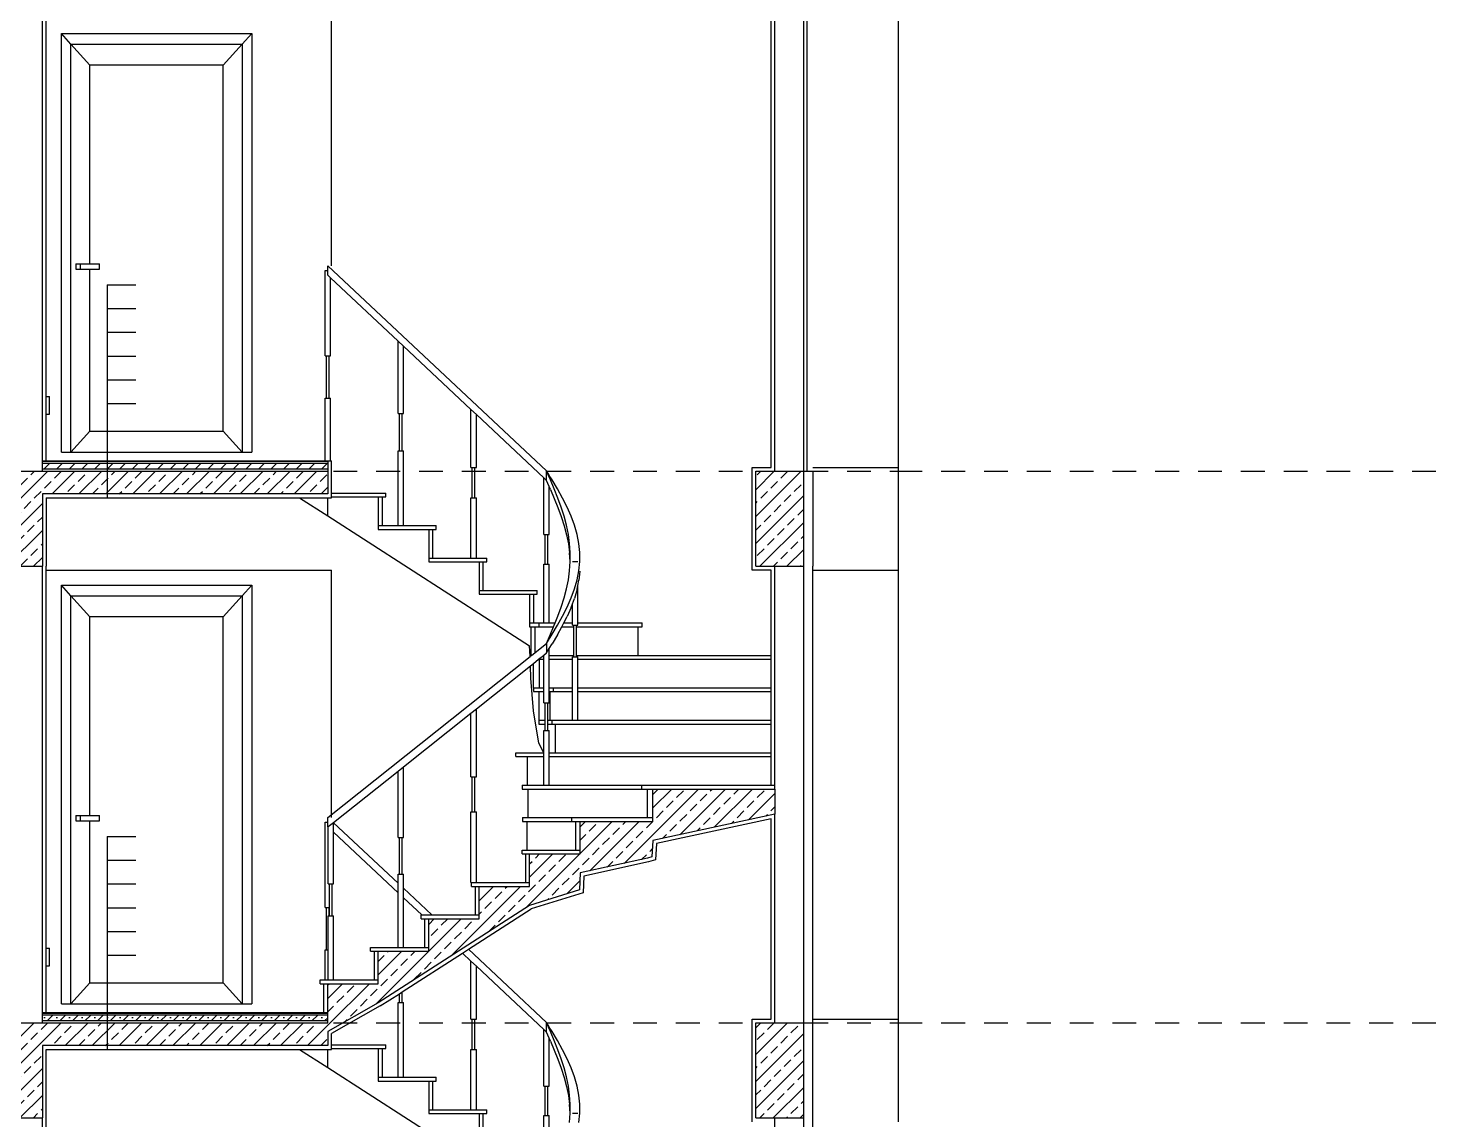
# Model space of a CAD drawing. Header units: metres. Extents: x -220 to 294, y -29 to 18.
# Drawn here: x 30.14 to 37.55, y 6.19 to 11.93 of the extents above; entities that cross this region are included whole.
import ezdxf

# ---------------------------------------------------------------- set-up
doc = ezdxf.new("R2010")
doc.units = ezdxf.units.M
doc.header["$MEASUREMENT"] = 0
doc.linetypes.add('DASHED4', pattern=[0.1875, 0.125, -0.0625])
for name, color, linetype in [('Cizgi', 7, 'Continuous'), ('Standart', 7, 'Continuous'), ('Tarama', 7, 'Continuous')]:
    doc.layers.add(name, color=color, linetype=linetype)

msp = doc.modelspace()

# ---------------------------------------------------------------- hatches: boundary and pattern name
at = {"layer": 'Tarama', "linetype": 'Continuous', "lineweight": -3}
h = msp.add_hatch(dxfattribs=at)
h.set_pattern_fill('NET', color=163, style=0)
h.paths.add_polyline_path([(31.7186, 9.65), (30.2186, 9.65), (30.2186, 9.655), (31.7186, 9.655)])
h = msp.add_hatch(dxfattribs=at)
h.set_pattern_fill('DOTS', color=58, scale=0.8, style=0)
h.paths.add_polyline_path([(31.7186, 9.64), (30.2186, 9.64), (30.2186, 9.65), (31.7186, 9.65)])
h = msp.add_hatch(dxfattribs=at)
h.set_pattern_fill('SACNCR', color=58, scale=0.5, style=0)
h.paths.add_polyline_path([(31.7186, 9.61), (30.2186, 9.61), (30.2186, 9.64), (31.7186, 9.64)])
h = msp.add_hatch(dxfattribs=at)
h.set_pattern_fill('ANSI33', color=58, scale=0.4, style=0)
h.paths.add_polyline_path([(30.2186, 9.1), (29.9686, 9.1), (29.9686, 9.6), (30.2186, 9.6)])
h = msp.add_hatch(dxfattribs=at)
h.set_pattern_fill('DOTS', color=58, scale=0.8, style=0)
h.paths.add_polyline_path([(31.7186, 9.6), (30.2186, 9.6), (30.2186, 9.61), (31.7186, 9.61)])
h = msp.add_hatch(dxfattribs=at)
h.set_pattern_fill('ANSI33', color=58, scale=0.4, style=0)
h.paths.add_polyline_path([(31.7186, 9.48), (30.2186, 9.48), (30.2186, 9.6), (31.7186, 9.6)])
h = msp.add_hatch(dxfattribs=at)
h.set_pattern_fill('ANSI33', color=58, scale=0.4, style=0)
h.paths.add_polyline_path([(34.2186, 9.1), (33.9686, 9.1), (33.9686, 9.6), (34.2186, 9.6)])
h = msp.add_hatch(dxfattribs=at)
h.set_pattern_fill('ANSI33', color=58, scale=0.4, style=0)
h.paths.add_polyline_path([(34.0686, 7.7973), (33.4281, 7.6585), (33.4218, 7.5725), (33.3989, 7.5649), (33.0452, 7.4879), (33.0415, 7.3988), (32.7797, 7.3174), (31.9839, 6.8056), (31.7186, 6.655), (31.7186, 6.9056), (31.9839, 6.9056), (31.9839, 7.0762), (32.2492, 7.0762), (32.2492, 7.2468), (32.5144, 7.2468), (32.5144, 7.4174), (32.7797, 7.4174), (32.7797, 7.5879), (33.0452, 7.5879), (33.0452, 7.7585), (33.4281, 7.7585), (33.4281, 7.9291), (34.0686, 7.9291)])
h = msp.add_hatch(dxfattribs=at)
h.set_pattern_fill('NET', color=163, style=0)
h.paths.add_polyline_path([(31.7186, 6.75), (30.2186, 6.75), (30.2186, 6.755), (31.7186, 6.755)])
h = msp.add_hatch(dxfattribs=at)
h.set_pattern_fill('DOTS', color=58, scale=0.8, style=0)
h.paths.add_polyline_path([(31.7186, 6.74), (30.2186, 6.74), (30.2186, 6.75), (31.7186, 6.75)])
h = msp.add_hatch(dxfattribs=at)
h.set_pattern_fill('SACNCR', color=58, scale=0.5, style=0)
h.paths.add_polyline_path([(31.7186, 6.71), (30.2186, 6.71), (30.2186, 6.74), (31.7186, 6.74)])
h = msp.add_hatch(dxfattribs=at)
h.set_pattern_fill('ANSI33', color=58, scale=0.4, style=0)
h.paths.add_polyline_path([(30.2186, 6.2), (29.9686, 6.2), (29.9686, 6.7), (30.2186, 6.7)])
h = msp.add_hatch(dxfattribs=at)
h.set_pattern_fill('DOTS', color=58, scale=0.8, style=0)
h.paths.add_polyline_path([(31.7186, 6.7), (30.2186, 6.7), (30.2186, 6.71), (31.7186, 6.71)])
h = msp.add_hatch(dxfattribs=at)
h.set_pattern_fill('ANSI33', color=58, scale=0.4, style=0)
h.paths.add_polyline_path([(31.7186, 6.58), (30.2186, 6.58), (30.2186, 6.7), (31.7186, 6.7)])
h = msp.add_hatch(dxfattribs=at)
h.set_pattern_fill('ANSI33', color=58, scale=0.4, style=0)
h.paths.add_polyline_path([(34.2186, 6.2), (33.9686, 6.2), (33.9686, 6.7), (34.2186, 6.7)])

# ---------------------------------------------------------------- linework, layer by layer
at = {"layer": 'Cizgi', "color": 241, "linetype": 'Continuous', "lineweight": -3}
for points in [[(30.2386, 9.9929), (30.2386, 12.36)], [(34.2386, 9.6), (34.2386, 12.36)], [(34.0486, 9.62), (34.0486, 11.98)], [(30.2386, 9.9), (30.2386, 9.9929)], [(30.2386, 9.655), (30.2386, 9.9)], [(31.7186, 9.655), (31.7328, 9.655)], [(31.7328, 9.655), (31.7386, 9.655)], [(31.7386, 9.4844), (31.7386, 9.655)], [(33.9486, 9.08), (33.9486, 9.62)], [(33.9486, 9.62), (34.0486, 9.62)], [(34.2386, 9.6), (34.2686, 9.6)], [(34.2686, 9.6), (34.2686, 9.1)], [(31.7386, 9.4644), (31.7386, 9.4844)], [(30.2386, 9.46), (31.57, 9.46)], [(30.2386, 9.46), (30.2386, 9.1)], [(31.57, 9.46), (31.7186, 9.46)], [(31.7186, 9.46), (31.7386, 9.46)], [(31.7386, 9.46), (31.7386, 9.4644)], [(30.2386, 7.0929), (30.2386, 9.1)], [(34.0486, 9.08), (33.9486, 9.08)], [(34.0486, 8.6315), (34.0486, 9.08)], [(34.2686, 3.3), (34.2686, 9.1)], [(34.0486, 8.6115), (34.0486, 8.6315)], [(34.0486, 8.4609), (34.0486, 8.6115)], [(34.0486, 8.4409), (34.0486, 8.4609)], [(34.0486, 8.2903), (34.0486, 8.4409)], [(34.0486, 8.2703), (34.0486, 8.2903)], [(34.0486, 8.1197), (34.0486, 8.2703)], [(34.0486, 8.0997), (34.0486, 8.1197)], [(34.0486, 7.9491), (34.0486, 8.0997)], [(34.0486, 7.7725), (33.447, 7.6421)], [(34.0486, 6.72), (34.0486, 7.7725)], [(33.447, 7.6421), (33.4408, 7.5576)], [(33.4408, 7.5576), (33.4042, 7.5456)], [(33.4042, 7.5456), (33.0645, 7.4717)], [(33.0645, 7.4717), (33.0609, 7.3839)], [(33.0609, 7.3839), (32.7883, 7.2991)], [(32.4581, 7.0867), (32.7883, 7.2991)], [(30.2386, 7), (30.2386, 7.0929)], [(32.109, 6.8623), (32.4264, 7.0664)], [(32.4264, 7.0664), (32.4581, 7.0867)], [(30.2386, 6.755), (30.2386, 7)], [(31.9943, 6.7885), (32.0949, 6.8532)], [(32.0949, 6.8532), (32.109, 6.8623)], [(31.9943, 6.7885), (31.7386, 6.6434)], [(33.9486, 6.18), (33.9486, 6.72)], [(33.9486, 6.72), (34.0486, 6.72)], [(31.7386, 6.5844), (31.7386, 6.6434)], [(30.2386, 6.56), (31.57, 6.56)], [(30.2386, 4.1929), (30.2386, 6.56)], [(31.57, 6.56), (31.7186, 6.56)], [(31.7186, 6.56), (31.7386, 6.56)], [(31.7386, 6.5644), (31.7386, 6.5844)], [(31.7386, 6.56), (31.7386, 6.5644)]]:
    msp.add_lwpolyline(points, dxfattribs=at)
at = {"layer": 'Cizgi', "color": 166, "linetype": 'Continuous', "lineweight": -3}
for points in [[(30.2186, 9.655), (30.2186, 12)], [(34.0686, 9.6), (34.0686, 12)], [(34.2186, 12), (34.2186, 9.6)], [(30.2186, 9.6), (30.2186, 9.655)], [(30.2186, 6.755), (30.2186, 9.1)], [(34.0686, 7.9291), (34.0686, 9.1)], [(34.2186, 9.1), (34.2186, 6.7)], [(34.0686, 6.7), (34.0686, 7.7973)], [(30.2186, 6.7), (30.2186, 6.755)], [(30.2186, 3.855), (30.2186, 6.2)], [(34.0686, 5.0291), (34.0686, 6.2)], [(34.2186, 6.2), (34.2186, 3.8)]]:
    msp.add_lwpolyline(points, dxfattribs=at)
at = {"layer": 'Cizgi', "color": 118, "linetype": 'Continuous', "lineweight": -3}
for points in [[(31.7386, 10.68), (31.7386, 11.98)], [(34.7186, 9.62), (34.7186, 11.98)], [(34.2686, 9.62), (34.7186, 9.62)], [(34.7186, 9.08), (34.7186, 9.62)], [(30.2386, 9.08), (31.7386, 9.08)], [(31.7386, 7.78), (31.7386, 9.08)], [(34.2686, 9.08), (34.7186, 9.08)], [(34.7186, 6.72), (34.7186, 9.08)], [(34.2686, 6.72), (34.7186, 6.72)], [(34.7186, 6.18), (34.7186, 6.72)]]:
    msp.add_lwpolyline(points, dxfattribs=at)
at = {"layer": 'Cizgi', "color": 98, "linetype": 'Continuous', "lineweight": -3}
for points in [[(30.3186, 11.9), (31.3186, 11.9)], [(30.3686, 11.845), (30.3186, 11.9)], [(30.3186, 9.7), (30.3186, 11.9)], [(31.2686, 11.845), (31.3186, 11.9)], [(31.3186, 11.9), (31.3186, 9.7)], [(30.3686, 11.845), (31.2686, 11.845)], [(30.3686, 9.7), (30.3686, 11.845)], [(30.4686, 11.735), (30.3686, 11.845)], [(31.1686, 11.735), (31.2686, 11.845)], [(31.2686, 11.845), (31.2686, 9.7)], [(31.1686, 11.735), (30.4686, 11.735)], [(30.4686, 10.69), (30.4686, 11.735)], [(31.1686, 9.81), (31.1686, 11.735)], [(30.3936, 10.69), (30.4186, 10.69)], [(30.3936, 10.69), (30.3936, 10.6625)], [(30.4186, 10.6625), (30.4186, 10.69)], [(30.4186, 10.69), (30.4686, 10.69)], [(30.4686, 10.69), (30.5186, 10.69)], [(30.5186, 10.6625), (30.5186, 10.69)], [(32.8686, 9.6017), (31.7186, 10.68)], [(31.7186, 10.655), (31.7186, 10.68)], [(30.3936, 10.6625), (30.4186, 10.6625)], [(30.4186, 10.6625), (30.4686, 10.6625)], [(30.4686, 9.81), (30.4686, 10.6625)], [(30.4686, 10.6625), (30.5186, 10.6625)], [(31.7045, 10.207), (31.7045, 10.655)], [(31.7045, 10.655), (31.7186, 10.655)], [(31.7186, 10.63), (31.7186, 10.655)], [(31.7186, 10.63), (31.7328, 10.6167)], [(31.7328, 10.207), (31.7328, 10.6167)], [(31.7328, 10.6167), (32.0878, 10.2838)], [(32.0878, 9.9029), (32.0878, 10.2838)], [(32.0878, 10.2838), (32.1161, 10.2573)], [(32.1161, 9.9029), (32.1161, 10.2573)], [(32.1161, 10.2573), (32.4712, 9.9244)], [(31.7045, 10.207), (31.7116, 10.207)], [(31.7116, 9.983), (31.7116, 10.207)], [(31.7116, 10.207), (31.7257, 10.207)], [(31.7257, 9.983), (31.7257, 10.207)], [(31.7257, 10.207), (31.7328, 10.207)], [(30.2386, 9.9929), (30.2561, 9.9929)], [(30.2561, 9.9), (30.2561, 9.9929)], [(31.7045, 9.655), (31.7045, 9.983)], [(31.7045, 9.983), (31.7116, 9.983)], [(31.7116, 9.983), (31.7257, 9.983)], [(31.7257, 9.983), (31.7328, 9.983)], [(31.7328, 9.655), (31.7328, 9.983)], [(32.4712, 9.619), (32.4712, 9.9244)], [(32.4712, 9.9244), (32.4995, 9.8979)], [(30.2386, 9.9), (30.2561, 9.9)], [(32.0878, 9.9029), (32.0949, 9.9029)], [(32.0949, 9.7065), (32.0949, 9.9029)], [(32.0949, 9.9029), (32.109, 9.9029)], [(32.109, 9.7065), (32.109, 9.9029)], [(32.109, 9.9029), (32.1161, 9.9029)], [(32.4995, 9.619), (32.4995, 9.8979)], [(32.4995, 9.8979), (32.8545, 9.565)], [(30.3686, 9.7), (30.4686, 9.81)], [(30.4686, 9.81), (31.1686, 9.81)], [(31.1686, 9.81), (31.2686, 9.7)], [(32.0878, 9.3138), (32.0878, 9.7065)], [(32.0878, 9.7065), (32.0949, 9.7065)], [(32.0949, 9.7065), (32.109, 9.7065)], [(32.109, 9.7065), (32.1161, 9.7065)], [(32.1161, 9.3138), (32.1161, 9.7065)], [(30.3186, 9.7), (30.3686, 9.7)], [(30.3686, 9.7), (31.2686, 9.7)], [(31.2686, 9.7), (31.3186, 9.7)], [(32.4712, 9.619), (32.4782, 9.619)], [(32.4782, 9.4604), (32.4782, 9.619)], [(32.4782, 9.619), (32.4924, 9.619)], [(32.4924, 9.4604), (32.4924, 9.619)], [(32.4924, 9.619), (32.4995, 9.619)], [(32.8545, 9.2669), (32.8545, 9.565)], [(32.8545, 9.565), (32.8686, 9.5517)], [(32.8828, 9.5783), (32.8686, 9.6017)], [(32.8686, 9.5517), (32.8686, 9.6017)], [(32.8794, 9.5767), (32.8686, 9.6017)], [(32.8794, 9.5767), (32.8828, 9.5767)], [(32.8828, 9.5689), (32.8794, 9.5767)], [(32.8828, 9.5767), (32.8828, 9.5783)], [(32.8828, 9.5689), (32.8828, 9.5767)], [(32.8974, 9.554), (32.8828, 9.5767)], [(32.8892, 9.554), (32.8828, 9.5689)], [(32.9092, 9.5063), (32.8892, 9.554)], [(32.9255, 9.5063), (32.8974, 9.554)], [(31.7386, 9.4844), (32.0239, 9.4844)], [(32.0239, 9.4644), (32.0239, 9.4844)], [(32.8828, 9.5189), (32.8686, 9.5517)], [(32.8828, 9.2669), (32.8828, 9.5189)], [(32.8892, 9.504), (32.8828, 9.5189)], [(32.8892, 9.504), (32.9092, 9.4563)], [(32.9281, 9.4585), (32.9092, 9.5063)], [(32.9519, 9.4585), (32.9255, 9.5063)], [(31.57, 9.46), (31.7186, 9.3644)], [(31.7186, 9.3644), (31.7186, 9.46)], [(31.7386, 9.4644), (31.9839, 9.4644)], [(31.9839, 9.4644), (31.9839, 9.3138)], [(31.9839, 9.4644), (32.0039, 9.4644)], [(32.0039, 9.4644), (32.0039, 9.3138)], [(32.0039, 9.4644), (32.0239, 9.4644)], [(32.4712, 9.1432), (32.4712, 9.4604)], [(32.4712, 9.4604), (32.4782, 9.4604)], [(32.4782, 9.4604), (32.4924, 9.4604)], [(32.4924, 9.4604), (32.4995, 9.4604)], [(32.4995, 9.1432), (32.4995, 9.4604)], [(32.9092, 9.4563), (32.9281, 9.4085)], [(32.9454, 9.4108), (32.9281, 9.4585)], [(32.9281, 9.4085), (32.9454, 9.3608)], [(32.9606, 9.3631), (32.9454, 9.4108)], [(32.9761, 9.4108), (32.9519, 9.4585)], [(32.9974, 9.3631), (32.9761, 9.4108)], [(31.7186, 9.3644), (32.7797, 8.6821)], [(32.9454, 9.3608), (32.9606, 9.3131)], [(32.9733, 9.3153), (32.9606, 9.3631)], [(33.0151, 9.3153), (32.9974, 9.3631)], [(31.9839, 9.3138), (31.9839, 9.2938)], [(31.9839, 9.3138), (32.0039, 9.3138)], [(31.9839, 9.2938), (32.2492, 9.2938)], [(32.0039, 9.3138), (32.0878, 9.3138)], [(32.0878, 9.3138), (32.1161, 9.3138)], [(32.1161, 9.3138), (32.2892, 9.3138)], [(32.2492, 9.2938), (32.2492, 9.1432)], [(32.2492, 9.2938), (32.2692, 9.2938)], [(32.2692, 9.2938), (32.2692, 9.1432)], [(32.2692, 9.2938), (32.2892, 9.2938)], [(32.2892, 9.2938), (32.2892, 9.3138)], [(32.8545, 9.2669), (32.8616, 9.2669)], [(32.8616, 9.1119), (32.8616, 9.2669)], [(32.8616, 9.2669), (32.8757, 9.2669)], [(32.8757, 9.1119), (32.8757, 9.2669)], [(32.8757, 9.2669), (32.8828, 9.2669)], [(32.9606, 9.3131), (32.9733, 9.2653)], [(32.9831, 9.2676), (32.9733, 9.3153)], [(32.9733, 9.2653), (32.9831, 9.2176)], [(32.9898, 9.2199), (32.9831, 9.2676)], [(33.0289, 9.2676), (33.0151, 9.3153)], [(33.0383, 9.2199), (33.0289, 9.2676)], [(32.9831, 9.2176), (32.9898, 9.1699)], [(32.9932, 9.1721), (32.9898, 9.2199)], [(33.043, 9.1721), (33.0383, 9.2199)], [(32.2492, 9.1432), (32.2492, 9.1232)], [(32.2492, 9.1432), (32.2692, 9.1432)], [(32.2492, 9.1232), (32.5144, 9.1232)], [(32.2692, 9.1432), (32.4712, 9.1432)], [(32.4712, 9.1432), (32.4995, 9.1432)], [(32.4995, 9.1432), (32.5544, 9.1432)], [(32.5144, 9.1232), (32.5144, 8.9726)], [(32.5144, 9.1232), (32.5344, 9.1232)], [(32.5344, 9.1232), (32.5344, 8.9726)], [(32.5344, 9.1232), (32.5544, 9.1232)], [(32.5544, 9.1232), (32.5544, 9.1432)], [(32.8545, 8.8021), (32.8545, 9.1119)], [(32.8545, 9.1119), (32.8616, 9.1119)], [(32.8616, 9.1119), (32.8757, 9.1119)], [(32.8757, 9.1119), (32.8828, 9.1119)], [(32.8828, 8.8021), (32.8828, 9.1119)], [(32.9932, 9.1244), (32.9898, 9.1699)], [(32.9898, 9.0766), (32.9932, 9.1244)], [(32.9932, 9.1244), (32.9932, 9.1721)], [(33.0328, 9.1232), (33.0045, 9.1232)], [(33.0383, 9.0766), (33.043, 9.1244)], [(33.043, 9.1244), (33.043, 9.1721)], [(32.9831, 9.0289), (32.9898, 9.0766)], [(33.0289, 9.0289), (33.0383, 9.0766)], [(33.043, 9.0744), (33.0383, 9.0266)], [(30.3186, 9), (31.3186, 9)], [(30.3686, 8.945), (30.3186, 9)], [(30.3186, 6.8), (30.3186, 9)], [(31.2686, 8.945), (31.3186, 9)], [(31.3186, 9), (31.3186, 6.8)], [(32.5144, 8.9726), (32.5144, 8.9526)], [(32.5144, 8.9726), (32.5344, 8.9726)], [(32.5344, 8.9726), (32.8197, 8.9726)], [(32.8197, 8.9526), (32.8197, 8.9726)], [(32.9606, 8.9334), (32.9733, 8.9812)], [(32.9733, 8.9812), (32.9831, 9.0289)], [(32.9974, 8.9334), (33.0151, 8.9812)], [(33.0151, 8.9812), (33.0289, 9.0289)], [(33.0289, 8.9789), (33.0151, 8.9312)], [(33.0289, 8.9789), (33.0328, 8.9987)], [(33.0328, 8.9987), (33.0383, 9.0266)], [(33.0328, 8.8021), (33.0328, 8.9987)], [(30.3686, 8.945), (31.2686, 8.945)], [(30.3686, 6.8), (30.3686, 8.945)], [(30.4686, 8.835), (30.3686, 8.945)], [(31.1686, 8.835), (31.2686, 8.945)], [(31.2686, 8.945), (31.2686, 6.8)], [(32.5144, 8.9526), (32.7797, 8.9526)], [(32.7797, 8.9526), (32.7797, 8.8021)], [(32.7797, 8.9526), (32.7997, 8.9526)], [(32.7997, 8.9526), (32.7997, 8.8021)], [(32.7997, 8.9526), (32.8197, 8.9526)], [(32.9454, 8.8857), (32.9606, 8.9334)], [(32.9761, 8.8857), (32.9974, 8.9334)], [(32.9974, 8.8834), (33.0045, 8.9025)], [(33.0045, 8.9025), (33.0151, 8.9312)], [(33.0045, 8.8021), (33.0045, 8.9025)], [(31.1686, 8.835), (30.4686, 8.835)], [(30.4686, 7.79), (30.4686, 8.835)], [(31.1686, 6.91), (31.1686, 8.835)], [(32.9139, 8.8021), (32.9281, 8.838)], [(32.9255, 8.7902), (32.9519, 8.838)], [(32.9281, 8.838), (32.9454, 8.8857)], [(32.9519, 8.838), (32.9761, 8.8857)], [(32.9591, 8.8021), (32.9761, 8.8357)], [(32.9974, 8.8834), (32.9761, 8.8357)], [(32.7797, 8.8021), (32.7797, 8.7821)], [(32.7797, 8.8021), (32.7997, 8.8021)], [(32.7797, 8.7821), (32.7868, 8.7821)], [(32.7868, 8.7821), (32.7868, 8.6315)], [(32.7868, 8.7821), (32.8087, 8.7821)], [(32.7997, 8.8021), (32.8306, 8.8021)], [(32.8087, 8.6471), (32.8087, 8.7821)], [(32.8087, 8.7821), (32.8306, 8.7821)], [(32.8306, 8.7821), (32.8306, 8.8021)], [(32.8306, 8.8021), (32.8545, 8.8021)], [(32.8306, 8.7821), (32.9058, 8.7821)], [(32.8545, 8.8021), (32.8828, 8.8021)], [(32.8686, 8.6948), (32.8892, 8.7425)], [(32.8686, 8.6948), (32.8974, 8.7425)], [(32.8828, 8.8021), (32.9139, 8.8021)], [(32.8892, 8.7425), (32.9058, 8.7821)], [(32.8974, 8.7425), (32.9255, 8.7902)], [(32.9255, 8.7402), (32.8974, 8.6925)], [(32.9058, 8.7821), (32.9092, 8.7902)], [(32.9092, 8.7902), (32.9139, 8.8021)], [(32.9255, 8.7402), (32.9487, 8.7821)], [(32.9487, 8.7821), (32.9519, 8.788)], [(32.9487, 8.7821), (33.0116, 8.7821)], [(32.9519, 8.788), (32.9591, 8.8021)], [(32.9591, 8.8021), (33.0045, 8.8021)], [(33.0045, 8.7901), (33.0045, 8.8021)], [(33.0045, 8.7901), (33.0116, 8.7901)], [(33.0116, 8.7821), (33.0116, 8.7901)], [(33.0116, 8.7901), (33.0257, 8.7901)], [(33.0116, 8.6315), (33.0116, 8.7821)], [(33.0257, 8.7821), (33.0257, 8.7901)], [(33.0257, 8.7901), (33.0328, 8.7901)], [(33.0257, 8.7821), (33.3498, 8.7821)], [(33.0257, 8.6315), (33.0257, 8.7821)], [(33.0328, 8.8021), (33.3718, 8.8021)], [(33.0328, 8.7901), (33.0328, 8.8021)], [(33.3498, 8.6315), (33.3498, 8.7821)], [(33.3498, 8.7821), (33.3718, 8.7821)], [(33.3718, 8.7821), (33.3718, 8.8021)], [(32.782, 8.6259), (32.7797, 8.6821)], [(32.8087, 8.6471), (32.8686, 8.6948)], [(32.8686, 8.6948), (32.8686, 8.6448)], [(32.8686, 8.6448), (32.8828, 8.6682)], [(32.8828, 8.6682), (32.8974, 8.6925)], [(32.8828, 8.6315), (32.8828, 8.6682)], [(31.7186, 7.78), (32.782, 8.6259)], [(32.782, 8.6259), (32.7868, 8.6296)], [(32.7868, 8.6296), (32.7868, 8.6315)], [(32.7868, 8.6315), (32.7891, 8.6315)], [(32.7868, 8.6296), (32.7891, 8.6315)], [(32.7891, 8.6315), (32.8087, 8.6471)], [(32.7992, 8.5895), (32.8268, 8.6115)], [(32.8268, 8.6115), (32.8519, 8.6315)], [(32.8268, 8.6115), (32.8289, 8.6115)], [(32.8289, 8.6115), (32.8289, 8.4609)], [(32.8289, 8.6115), (32.8545, 8.6115)], [(32.8519, 8.6315), (32.8545, 8.6335)], [(32.8519, 8.6315), (32.8545, 8.6315)], [(32.8545, 8.6335), (32.8686, 8.6448)], [(32.8545, 8.6315), (32.8545, 8.6335)], [(32.8545, 8.6115), (32.8545, 8.6315)], [(32.8545, 8.4609), (32.8545, 8.6115)], [(32.8828, 8.6315), (33.0116, 8.6315)], [(32.8828, 8.6115), (32.8828, 8.6315)], [(32.8828, 8.6115), (33.0045, 8.6115)], [(32.8828, 8.4609), (32.8828, 8.6115)], [(33.0045, 8.6235), (33.0116, 8.6235)], [(33.0045, 8.6115), (33.0045, 8.6235)], [(33.0045, 8.4609), (33.0045, 8.6115)], [(33.0116, 8.6235), (33.0116, 8.6315)], [(33.0116, 8.6235), (33.0257, 8.6235)], [(33.0257, 8.6315), (33.3498, 8.6315)], [(33.0257, 8.6235), (33.0257, 8.6315)], [(33.0257, 8.6235), (33.0328, 8.6235)], [(33.0328, 8.6115), (33.0328, 8.6235)], [(33.0328, 8.6115), (34.0486, 8.6115)], [(33.0328, 8.4609), (33.0328, 8.6115)], [(33.3498, 8.6315), (34.0486, 8.6315)], [(32.4995, 8.3511), (32.784, 8.5775)], [(32.784, 8.5775), (32.7992, 8.5895)], [(32.7868, 8.5115), (32.784, 8.5775)], [(32.7992, 8.4609), (32.7992, 8.5895)], [(32.7992, 8.3409), (32.7868, 8.5115)], [(32.7992, 8.4609), (32.7992, 8.4409)], [(32.7992, 8.4609), (32.8289, 8.4609)], [(32.8289, 8.4609), (32.8545, 8.4609)], [(32.8545, 8.4409), (32.8545, 8.4609)], [(32.8828, 8.4609), (32.9045, 8.4609)], [(32.8828, 8.4409), (32.8828, 8.4609)], [(32.9045, 8.4409), (32.9045, 8.4609)], [(32.9045, 8.4609), (33.0045, 8.4609)], [(33.0045, 8.4409), (33.0045, 8.4609)], [(33.0328, 8.4609), (34.0486, 8.4609)], [(33.0328, 8.4409), (33.0328, 8.4609)], [(32.7992, 8.4409), (32.8272, 8.4409)], [(32.8272, 8.4409), (32.8272, 8.2903)], [(32.8272, 8.4409), (32.8545, 8.4409)], [(32.8545, 8.3815), (32.8545, 8.4409)], [(32.8545, 8.3815), (32.8616, 8.3815)], [(32.8616, 8.2903), (32.8616, 8.3815)], [(32.8616, 8.3815), (32.8757, 8.3815)], [(32.8757, 8.2903), (32.8757, 8.3815)], [(32.8757, 8.3815), (32.8828, 8.3815)], [(32.8828, 8.4409), (32.8872, 8.4409)], [(32.8828, 8.3815), (32.8828, 8.4409)], [(32.8872, 8.2903), (32.8872, 8.4409)], [(32.8872, 8.4409), (32.9045, 8.4409)], [(32.9045, 8.4409), (33.0045, 8.4409)], [(33.0045, 8.2903), (33.0045, 8.4409)], [(33.0328, 8.4409), (34.0486, 8.4409)], [(33.0328, 8.2903), (33.0328, 8.4409)], [(32.1161, 8.0462), (32.4712, 8.3286)], [(32.4712, 8.3286), (32.4995, 8.3511)], [(32.4712, 7.9938), (32.4712, 8.3286)], [(32.4995, 7.9938), (32.4995, 8.3511)], [(32.8272, 8.1703), (32.7992, 8.3409)], [(32.8272, 8.2903), (32.8272, 8.2703)], [(32.8272, 8.2903), (32.8616, 8.2903)], [(32.8272, 8.2703), (32.8616, 8.2703)], [(32.8543, 8.1197), (32.8545, 8.2374)], [(32.8545, 8.2374), (32.8616, 8.2374)], [(32.8616, 8.2703), (32.8616, 8.2903)], [(32.8616, 8.2374), (32.8616, 8.2703)], [(32.8616, 8.2374), (32.8757, 8.2374)], [(32.8757, 8.2903), (32.8872, 8.2903)], [(32.8757, 8.2703), (32.8757, 8.2903)], [(32.8757, 8.2703), (32.8986, 8.2703)], [(32.8757, 8.2374), (32.8757, 8.2703)], [(32.8757, 8.2374), (32.8828, 8.2374)], [(32.8828, 8.1197), (32.8828, 8.2374)], [(32.8872, 8.2903), (32.8986, 8.2903)], [(32.8986, 8.2703), (32.8986, 8.2903)], [(32.8986, 8.2903), (33.0045, 8.2903)], [(32.8986, 8.2703), (32.9145, 8.2703)], [(32.9145, 8.2703), (32.9145, 8.1197)], [(32.9145, 8.2703), (34.0486, 8.2703)], [(33.0045, 8.2903), (33.0328, 8.2903)], [(33.0328, 8.2903), (34.0486, 8.2903)], [(32.8543, 8.1197), (32.8272, 8.1703)], [(32.7072, 8.0997), (32.7072, 8.1197)], [(32.7072, 8.1197), (32.8543, 8.1197)], [(32.7072, 8.0997), (32.7672, 8.0997)], [(32.7672, 8.0997), (32.7672, 7.9491)], [(32.7672, 8.0997), (32.8545, 8.0997)], [(32.8545, 8.0997), (32.8543, 8.1197)], [(32.8545, 7.9491), (32.8545, 8.0997)], [(32.8828, 8.1197), (32.9145, 8.1197)], [(32.8828, 8.0997), (32.8828, 8.1197)], [(32.8828, 8.0997), (34.0486, 8.0997)], [(32.8828, 7.9491), (32.8828, 8.0997)], [(32.9145, 8.1197), (34.0486, 8.1197)], [(31.7484, 7.7537), (32.0878, 8.0237)], [(32.0878, 8.0237), (32.1161, 8.0462)], [(32.0878, 7.6744), (32.0878, 8.0237)], [(32.1161, 7.6744), (32.1161, 8.0462)], [(32.4712, 7.9938), (32.4782, 7.9938)], [(32.4782, 7.8083), (32.4782, 7.9938)], [(32.4782, 7.9938), (32.4924, 7.9938)], [(32.4924, 7.8083), (32.4924, 7.9938)], [(32.4924, 7.9938), (32.4995, 7.9938)], [(32.7398, 7.9491), (32.7398, 7.9291)], [(32.7398, 7.9491), (32.7672, 7.9491)], [(32.7398, 7.9291), (32.7695, 7.9291)], [(32.7672, 7.9491), (32.8545, 7.9491)], [(32.7695, 7.9291), (32.7695, 7.7785)], [(32.7695, 7.9291), (33.3687, 7.9291)], [(32.8545, 7.9491), (32.8828, 7.9491)], [(32.8828, 7.9491), (33.3687, 7.9491)], [(30.3936, 7.79), (30.4186, 7.79)], [(30.3936, 7.79), (30.3936, 7.7625)], [(30.4186, 7.7625), (30.4186, 7.79)], [(30.4186, 7.79), (30.4686, 7.79)], [(30.4686, 7.79), (30.5186, 7.79)], [(30.5186, 7.7625), (30.5186, 7.79)], [(31.7186, 7.755), (31.7186, 7.78)], [(32.4712, 7.4374), (32.4712, 7.8083)], [(32.4712, 7.8083), (32.4782, 7.8083)], [(32.4782, 7.8083), (32.4924, 7.8083)], [(32.4924, 7.8083), (32.4995, 7.8083)], [(32.4995, 7.4374), (32.4995, 7.8083)], [(32.7429, 7.7785), (32.7429, 7.7585)], [(32.7429, 7.7785), (32.7695, 7.7785)], [(32.7695, 7.7785), (33.0013, 7.7785)], [(30.3936, 7.7625), (30.4186, 7.7625)], [(30.4186, 7.7625), (30.4686, 7.7625)], [(30.4686, 6.91), (30.4686, 7.7625)], [(30.4686, 7.7625), (30.5186, 7.7625)], [(31.7045, 7.307), (31.7045, 7.755)], [(31.7045, 7.755), (31.7186, 7.755)], [(31.7186, 7.73), (31.7186, 7.755)], [(31.7186, 7.73), (31.7202, 7.7312)], [(31.7186, 7.73), (31.7202, 7.7286)], [(31.7202, 7.7312), (31.7484, 7.7537)], [(31.7202, 7.7286), (31.7202, 7.7312)], [(31.7202, 7.4307), (31.7202, 7.7286)], [(31.7484, 7.7521), (31.7484, 7.7537)], [(31.7484, 7.7521), (32.0878, 7.4338)], [(31.7484, 7.7021), (31.7484, 7.7521)], [(31.7484, 7.4307), (31.7484, 7.7021)], [(31.7484, 7.7021), (32.0878, 7.3838)], [(32.7429, 7.7585), (32.7648, 7.7585)], [(32.7648, 7.7585), (32.7648, 7.6079)], [(32.7648, 7.7585), (33.0013, 7.7585)], [(32.0878, 7.6744), (32.0949, 7.6744)], [(32.0949, 7.4817), (32.0949, 7.6744)], [(32.0949, 7.6744), (32.109, 7.6744)], [(32.109, 7.4817), (32.109, 7.6744)], [(32.109, 7.6744), (32.1161, 7.6744)], [(32.0878, 7.4817), (32.0949, 7.4817)], [(32.0878, 7.4338), (32.0878, 7.4817)], [(32.0949, 7.4817), (32.109, 7.4817)], [(32.109, 7.4817), (32.1161, 7.4817)], [(32.1161, 7.4073), (32.1161, 7.4817)], [(31.7202, 7.4307), (31.7272, 7.4307)], [(31.7272, 7.307), (31.7272, 7.4307)], [(31.7272, 7.4307), (31.7414, 7.4307)], [(31.7414, 7.2623), (31.7414, 7.4307)], [(31.7414, 7.4307), (31.7484, 7.4307)], [(32.0878, 7.3838), (32.0878, 7.4338)], [(32.1161, 7.4073), (32.266, 7.2668)], [(32.1161, 7.3573), (32.1161, 7.4073)], [(32.4712, 7.4374), (32.4744, 7.4374)], [(32.0878, 7.0962), (32.0878, 7.3838)], [(32.1161, 7.0962), (32.1161, 7.3573)], [(32.1161, 7.3573), (32.2127, 7.2668)], [(31.7045, 7.307), (31.7116, 7.307)], [(31.7116, 7.083), (31.7116, 7.307)], [(31.7116, 7.307), (31.7257, 7.307)], [(31.7202, 7.2623), (31.7257, 7.2623)], [(31.7202, 7.083), (31.7202, 7.2623)], [(31.7257, 7.2623), (31.7257, 7.307)], [(31.7257, 7.307), (31.7272, 7.307)], [(31.7257, 7.2623), (31.7272, 7.2623)], [(31.7272, 7.2623), (31.7272, 7.307)], [(31.7272, 7.2623), (31.7414, 7.2623)], [(31.7414, 7.2623), (31.7484, 7.2623)], [(31.7484, 6.9256), (31.7484, 7.2623)], [(30.2386, 7.0929), (30.2561, 7.0929)], [(30.2561, 7), (30.2561, 7.0929)], [(31.7045, 6.9256), (31.7045, 7.083)], [(31.7045, 7.083), (31.7116, 7.083)], [(31.7116, 7.083), (31.7202, 7.083)], [(31.7202, 6.9256), (31.7202, 7.083)], [(32.4264, 7.0664), (32.4712, 7.0244)], [(32.4581, 7.0867), (32.8686, 6.7017)], [(30.2386, 7), (30.2561, 7)], [(32.4712, 6.719), (32.4712, 7.0244)], [(32.4712, 7.0244), (32.4995, 6.9979)], [(32.4995, 6.719), (32.4995, 6.9979)], [(32.4995, 6.9979), (32.8545, 6.665)], [(30.3686, 6.8), (30.4686, 6.91)], [(30.4686, 6.91), (31.1686, 6.91)], [(31.1686, 6.91), (31.2686, 6.8)], [(32.0949, 6.8065), (32.0949, 6.8532)], [(32.109, 6.8065), (32.109, 6.8623)], [(30.3186, 6.8), (30.3686, 6.8)], [(30.3686, 6.8), (31.2686, 6.8)], [(31.2686, 6.8), (31.3186, 6.8)], [(32.0878, 6.4138), (32.0878, 6.8065)], [(32.0878, 6.8065), (32.0949, 6.8065)], [(32.0949, 6.8065), (32.109, 6.8065)], [(32.109, 6.8065), (32.1161, 6.8065)], [(32.1161, 6.4138), (32.1161, 6.8065)], [(32.4712, 6.719), (32.4782, 6.719)], [(32.4782, 6.5604), (32.4782, 6.719)], [(32.4782, 6.719), (32.4924, 6.719)], [(32.4924, 6.5604), (32.4924, 6.719)], [(32.4924, 6.719), (32.4995, 6.719)], [(32.8545, 6.3669), (32.8545, 6.665)], [(32.8545, 6.665), (32.8686, 6.6517)], [(32.8828, 6.6783), (32.8686, 6.7017)], [(32.8686, 6.6517), (32.8686, 6.7017)], [(32.8794, 6.6767), (32.8686, 6.7017)], [(32.8794, 6.6767), (32.8828, 6.6767)], [(32.8828, 6.6689), (32.8794, 6.6767)], [(32.8828, 6.6767), (32.8828, 6.6783)], [(32.8828, 6.6689), (32.8828, 6.6767)], [(32.8974, 6.654), (32.8828, 6.6767)], [(32.8892, 6.654), (32.8828, 6.6689)], [(32.8828, 6.6189), (32.8686, 6.6517)], [(32.8828, 6.3669), (32.8828, 6.6189)], [(32.8892, 6.604), (32.8828, 6.6189)], [(32.9092, 6.6063), (32.8892, 6.654)], [(32.8892, 6.604), (32.9092, 6.5563)], [(32.9255, 6.6063), (32.8974, 6.654)], [(32.9281, 6.5585), (32.9092, 6.6063)], [(32.9519, 6.5585), (32.9255, 6.6063)], [(31.57, 6.56), (31.7186, 6.4644)], [(31.7186, 6.4644), (31.7186, 6.56)], [(31.7386, 6.5844), (32.0239, 6.5844)], [(31.7386, 6.5644), (31.9839, 6.5644)], [(31.9839, 6.5644), (31.9839, 6.4138)], [(31.9839, 6.5644), (32.0039, 6.5644)], [(32.0039, 6.5644), (32.0039, 6.4138)], [(32.0039, 6.5644), (32.0239, 6.5644)], [(32.0239, 6.5644), (32.0239, 6.5844)], [(32.4712, 6.2432), (32.4712, 6.5604)], [(32.4712, 6.5604), (32.4782, 6.5604)], [(32.4782, 6.5604), (32.4924, 6.5604)], [(32.4924, 6.5604), (32.4995, 6.5604)], [(32.4995, 6.2432), (32.4995, 6.5604)], [(32.9092, 6.5563), (32.9281, 6.5085)], [(32.9454, 6.5108), (32.9281, 6.5585)], [(32.9761, 6.5108), (32.9519, 6.5585)], [(31.7186, 6.4644), (32.7797, 5.7821)], [(32.9281, 6.5085), (32.9454, 6.4608)], [(32.9606, 6.4631), (32.9454, 6.5108)], [(32.9454, 6.4608), (32.9606, 6.4131)], [(32.9733, 6.4153), (32.9606, 6.4631)], [(32.9974, 6.4631), (32.9761, 6.5108)], [(33.0151, 6.4153), (32.9974, 6.4631)], [(31.9839, 6.4138), (31.9839, 6.3938)], [(31.9839, 6.4138), (32.0039, 6.4138)], [(31.9839, 6.3938), (32.2492, 6.3938)], [(32.0039, 6.4138), (32.0878, 6.4138)], [(32.0878, 6.4138), (32.1161, 6.4138)], [(32.1161, 6.4138), (32.2892, 6.4138)], [(32.2492, 6.3938), (32.2492, 6.2432)], [(32.2492, 6.3938), (32.2692, 6.3938)], [(32.2692, 6.3938), (32.2692, 6.2432)], [(32.2692, 6.3938), (32.2892, 6.3938)], [(32.2892, 6.3938), (32.2892, 6.4138)], [(32.9606, 6.4131), (32.9733, 6.3653)], [(32.9831, 6.3676), (32.9733, 6.4153)], [(33.0289, 6.3676), (33.0151, 6.4153)], [(32.8545, 6.3669), (32.8616, 6.3669)], [(32.8616, 6.2119), (32.8616, 6.3669)], [(32.8616, 6.3669), (32.8757, 6.3669)], [(32.8757, 6.2119), (32.8757, 6.3669)], [(32.8757, 6.3669), (32.8828, 6.3669)], [(32.9733, 6.3653), (32.9831, 6.3176)], [(32.9898, 6.3199), (32.9831, 6.3676)], [(32.9831, 6.3176), (32.9898, 6.2699)], [(32.9932, 6.2721), (32.9898, 6.3199)], [(33.0383, 6.3199), (33.0289, 6.3676)], [(33.043, 6.2721), (33.0383, 6.3199)], [(32.2492, 6.2432), (32.2492, 6.2232)], [(32.2492, 6.2432), (32.2692, 6.2432)], [(32.2492, 6.2232), (32.5144, 6.2232)], [(32.2692, 6.2432), (32.4712, 6.2432)], [(32.4712, 6.2432), (32.4995, 6.2432)], [(32.4995, 6.2432), (32.5544, 6.2432)], [(32.5144, 6.2232), (32.5144, 6.0726)], [(32.5144, 6.2232), (32.5344, 6.2232)], [(32.5344, 6.2232), (32.5344, 6.0726)], [(32.5344, 6.2232), (32.5544, 6.2232)], [(32.5544, 6.2232), (32.5544, 6.2432)], [(32.9932, 6.2244), (32.9898, 6.2699)], [(32.9898, 6.1766), (32.9932, 6.2244)], [(32.9932, 6.2244), (32.9932, 6.2721)], [(33.0328, 6.2232), (33.0045, 6.2232)], [(33.0383, 6.1766), (33.043, 6.2244)], [(33.043, 6.2244), (33.043, 6.2721)], [(32.8545, 5.9021), (32.8545, 6.2119)], [(32.8545, 6.2119), (32.8616, 6.2119)], [(32.8616, 6.2119), (32.8757, 6.2119)], [(32.8757, 6.2119), (32.8828, 6.2119)], [(32.8828, 5.9021), (32.8828, 6.2119)]]:
    msp.add_lwpolyline(points, dxfattribs=at)
at = {"layer": 'Cizgi', "color": 59, "linetype": 'Continuous', "lineweight": -3}
for points in [[(30.2186, 9.655), (30.2386, 9.655)], [(30.2386, 9.655), (31.7045, 9.655)], [(31.7045, 9.655), (31.7186, 9.655)], [(31.7186, 9.655), (31.7186, 9.6)], [(33.3687, 7.9291), (33.3687, 7.9491)], [(33.3687, 7.9491), (34.0486, 7.9491)], [(33.3687, 7.9291), (33.3984, 7.9291)], [(33.3984, 7.7785), (33.3984, 7.9291)], [(33.3984, 7.9291), (33.4281, 7.9291)], [(34.0486, 7.9491), (34.0666, 7.9491)], [(34.0666, 7.9491), (34.0666, 7.9291)], [(33.0013, 7.7585), (33.0013, 7.7785)], [(33.0013, 7.7785), (33.3984, 7.7785)], [(33.3984, 7.7785), (33.4281, 7.7785)], [(33.0013, 7.7585), (33.0232, 7.7585)], [(33.0232, 7.6079), (33.0232, 7.7585)], [(33.0232, 7.7585), (33.0452, 7.7585)], [(32.7397, 7.5879), (32.7397, 7.6079)], [(32.7397, 7.6079), (32.7648, 7.6079)], [(32.7397, 7.5879), (32.7597, 7.5879)], [(32.7597, 7.4374), (32.7597, 7.5879)], [(32.7597, 7.5879), (32.7797, 7.5879)], [(32.7648, 7.6079), (33.0232, 7.6079)], [(33.0232, 7.6079), (33.0452, 7.6079)], [(32.4744, 7.4174), (32.4744, 7.4374)], [(32.4744, 7.4374), (32.4995, 7.4374)], [(32.4744, 7.4174), (32.4944, 7.4174)], [(32.4944, 7.2668), (32.4944, 7.4174)], [(32.4944, 7.4174), (32.5144, 7.4174)], [(32.4995, 7.4374), (32.7597, 7.4374)], [(32.7597, 7.4374), (32.7797, 7.4374)], [(32.2092, 7.2468), (32.2092, 7.2668)], [(32.2092, 7.2668), (32.2127, 7.2668)], [(32.2127, 7.2668), (32.266, 7.2668)], [(32.266, 7.2668), (32.4944, 7.2668)], [(32.4944, 7.2668), (32.5144, 7.2668)], [(32.2092, 7.2468), (32.2292, 7.2468)], [(32.2292, 7.0962), (32.2292, 7.2468)], [(32.2292, 7.2468), (32.2492, 7.2468)], [(31.9439, 7.0762), (31.9439, 7.0962)], [(31.9439, 7.0962), (32.0878, 7.0962)], [(31.9439, 7.0762), (31.9639, 7.0762)], [(31.9639, 6.9256), (31.9639, 7.0762)], [(31.9639, 7.0762), (31.9839, 7.0762)], [(32.0878, 7.0962), (32.1161, 7.0962)], [(32.1161, 7.0962), (32.2292, 7.0962)], [(32.2292, 7.0962), (32.2492, 7.0962)], [(31.6786, 6.9056), (31.6786, 6.9256)], [(31.6786, 6.9256), (31.7045, 6.9256)], [(31.6786, 6.9056), (31.6986, 6.9056)], [(31.6986, 6.755), (31.6986, 6.9056)], [(31.6986, 6.9056), (31.7186, 6.9056)], [(31.7045, 6.9256), (31.7202, 6.9256)], [(31.7202, 6.9256), (31.7484, 6.9256)], [(31.7484, 6.9256), (31.9639, 6.9256)], [(31.9639, 6.9256), (31.9839, 6.9256)], [(30.2186, 6.755), (30.2386, 6.755)], [(30.2386, 6.755), (31.6986, 6.755)], [(31.6986, 6.755), (31.7186, 6.755)]]:
    msp.add_lwpolyline(points, dxfattribs=at)
at = {"layer": 'Cizgi', "color": 38, "linetype": 'Continuous', "lineweight": -3}
for points in [[(31.7186, 9.65), (30.2186, 9.65)], [(31.7186, 9.64), (30.2186, 9.64)], [(31.7186, 9.61), (30.2186, 9.61)], [(31.7186, 6.75), (30.2186, 6.75)], [(31.7186, 6.74), (30.2186, 6.74)], [(31.7186, 6.71), (30.2186, 6.71)]]:
    msp.add_lwpolyline(points, dxfattribs=at)
at = {"layer": 'Cizgi', "color": 73, "linetype": 'DASHED4', "lineweight": -3}
for points in [[(24.9986, 9.6), (34.7186, 9.6)], [(34.7186, 9.6), (40.7186, 9.6)], [(24.9986, 6.7), (34.7186, 6.7)], [(34.7186, 6.7), (40.7186, 6.7)]]:
    msp.add_lwpolyline(points, dxfattribs=at)
at = {"layer": 'Cizgi', "color": 7, "linetype": 'Continuous', "lineweight": -3}
for points in [[(30.0686, 9.6), (30.2186, 9.6)], [(30.2186, 9.6), (31.7186, 9.6)], [(31.7186, 9.6), (31.7186, 9.48)], [(33.9686, 9.1), (33.9686, 9.6)], [(33.9686, 9.6), (34.0686, 9.6)], [(34.0686, 9.6), (34.2186, 9.6)], [(34.2186, 9.6), (34.2186, 9.1)], [(31.7186, 9.48), (30.2186, 9.48)], [(30.2186, 9.48), (30.2186, 9.1)], [(30.0686, 9.1), (30.2186, 9.1)], [(33.9686, 9.1), (34.0686, 9.1)], [(34.0686, 9.1), (34.2186, 9.1)], [(33.4281, 7.9291), (34.0666, 7.9291)], [(33.4281, 7.7785), (33.4281, 7.9291)], [(34.0666, 7.9291), (34.0686, 7.9291)], [(34.0686, 7.9291), (34.0686, 7.7973)], [(34.0686, 7.7973), (33.4281, 7.6585)], [(33.4281, 7.7585), (33.4281, 7.7785)], [(33.0452, 7.7585), (33.4281, 7.7585)], [(33.0452, 7.6079), (33.0452, 7.7585)], [(33.4281, 7.6585), (33.4218, 7.5725)], [(32.7797, 7.5879), (33.0452, 7.5879)], [(32.7797, 7.4374), (32.7797, 7.5879)], [(33.0452, 7.5879), (33.0452, 7.6079)], [(33.3989, 7.5649), (33.0452, 7.4879)], [(33.4218, 7.5725), (33.3989, 7.5649)], [(33.0452, 7.4879), (33.0415, 7.3988)], [(32.5144, 7.4174), (32.7797, 7.4174)], [(32.5144, 7.2668), (32.5144, 7.4174)], [(32.7797, 7.4174), (32.7797, 7.4374)], [(33.0415, 7.3988), (32.7797, 7.3174)], [(32.7797, 7.3174), (31.9839, 6.8056)], [(32.5144, 7.2468), (32.5144, 7.2668)], [(32.2492, 7.2468), (32.5144, 7.2468)], [(32.2492, 7.0962), (32.2492, 7.2468)], [(31.9839, 7.0762), (32.2492, 7.0762)], [(31.9839, 6.9256), (31.9839, 7.0762)], [(32.2492, 7.0762), (32.2492, 7.0962)], [(31.7186, 6.9056), (31.9839, 6.9056)], [(31.7186, 6.755), (31.7186, 6.9056)], [(31.9839, 6.9056), (31.9839, 6.9256)], [(31.9839, 6.8056), (31.7186, 6.655)], [(31.7186, 6.7), (31.7186, 6.755)], [(30.0686, 6.7), (30.2186, 6.7)], [(30.2186, 6.7), (31.7186, 6.7)], [(33.9686, 6.2), (33.9686, 6.7)], [(33.9686, 6.7), (34.0686, 6.7)], [(34.0686, 6.7), (34.2186, 6.7)], [(34.2186, 6.7), (34.2186, 6.2)], [(31.7186, 6.655), (31.7186, 6.58)], [(31.7186, 6.58), (30.2186, 6.58)], [(30.2186, 6.58), (30.2186, 6.2)], [(30.0686, 6.2), (30.2186, 6.2)], [(33.9686, 6.2), (34.0686, 6.2)], [(34.0686, 6.2), (34.2186, 6.2)]]:
    msp.add_lwpolyline(points, dxfattribs=at)
at = {"layer": 'Standart', "color": 58, "linetype": 'Continuous', "lineweight": -3}
for points in [[(30.5596, 10.58), (30.5596, 9.46)], [(30.5596, 10.58), (30.7096, 10.58)], [(30.5596, 10.455), (30.7096, 10.455)], [(30.5596, 10.33), (30.7096, 10.33)], [(30.5596, 10.205), (30.7096, 10.205)], [(30.5596, 10.08), (30.7096, 10.08)], [(30.5596, 9.955), (30.7096, 9.955)], [(30.5596, 7.68), (30.5596, 6.56)], [(30.5596, 7.68), (30.7096, 7.68)], [(30.5596, 7.555), (30.7096, 7.555)], [(30.5596, 7.43), (30.7096, 7.43)], [(30.5596, 7.305), (30.7096, 7.305)], [(30.5596, 7.18), (30.7096, 7.18)], [(30.5596, 7.055), (30.7096, 7.055)]]:
    msp.add_lwpolyline(points, dxfattribs=at)

doc.saveas('drawing.dxf')
